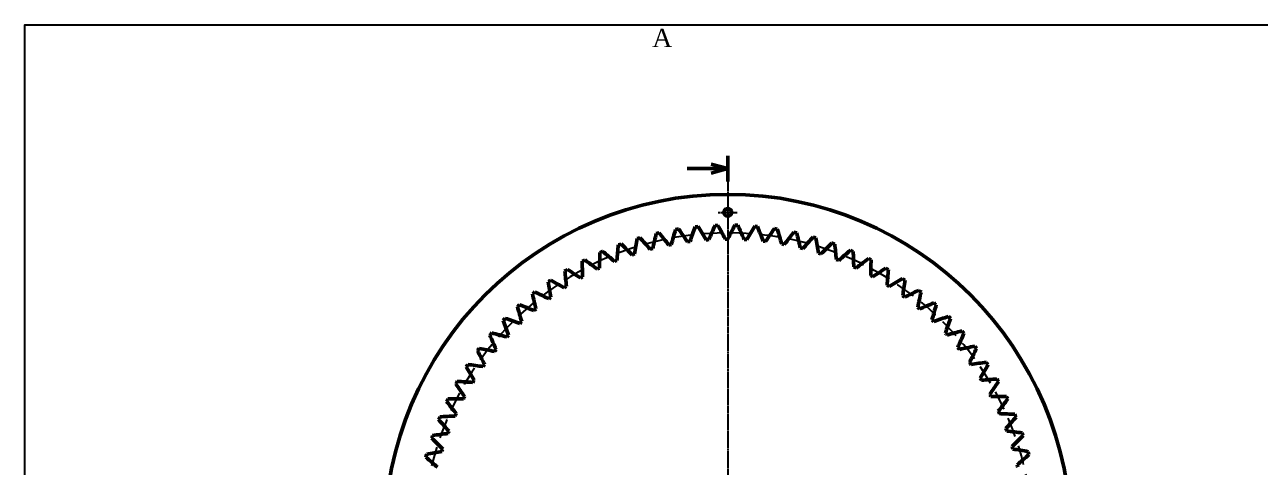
# Model space of a CAD drawing. Header units: inches. Extents: x 632 to 5727, y -9589 to -3994.
# Drawn here: x 1527.1 to 1928.5, y -5423.7 to -5280 of the extents above; entities that cross this region are included whole.
import ezdxf

# ---------------------------------------------------------------- set-up
doc = ezdxf.new("R2010")
doc.units = ezdxf.units.IN
doc.header["$MEASUREMENT"] = 0
doc.linetypes.add('CENTER2', pattern=[1.125, 0.75, -0.125, 0.125, -0.125])
doc.linetypes.add('DASHED2', pattern=[9.525, 6.35, -3.175])
for name, color, linetype, lineweight, plot in [('center line', 5, 'CENTER2', 25, False), ('hidden line', 10, 'DASHED2', 25, False), ('visible line', 7, 'Continuous', 50, False)]:
    doc.layers.add(name, color=color, linetype=linetype, lineweight=lineweight, plot=plot)
doc.styles.get("Standard").update_dxf_attribs({"font": 'arial.ttf'})

msp = doc.modelspace()

# ---------------------------------------------------------------- linework, layer by layer
msp.add_lwpolyline([(2122.05285, -5699.95073), (1527.05285, -5699.95073), (1527.05285, -5279.95073), (2122.05285, -5279.95073), (2122.05285, -5699.95073)])
at = {"layer": 'center line'}
for p, q in [((1755.48313, -5330.907, 952.18238), (1755.48313, -5562.19315, 952.18238)), ((1752.40082, -5340.90008, 952.18238), (1758.56544, -5340.90008, 952.18238))]:
    msp.add_line(p, q, dxfattribs=at)
at = {"layer": 'hidden line'}
msp.add_arc((1755.48313, -5446.55008, 952.18238), 99, 280.1806798, 258.3624979, dxfattribs=at)
at = {"layer": 'visible line', "color": 3}
for p, q in [((1755.48313, -5322.56829, 952.18238), (1755.48313, -5330.907, 952.18238)), ((1755.48313, -5326.65688, 952.18238), (1742.30616, -5326.65688, 952.18238)), ((1755.48313, -5326.65688, 952.18238), (1750.04525, -5325.1998, 952.18238)), ((1755.48313, -5326.65688, 952.18238), (1750.04525, -5328.11395, 952.18238))]:
    msp.add_line(p, q, dxfattribs=at)
at = {"layer": 'visible line'}
for centre, radius in [((1755.48313, -5446.55008, 952.18238), 111.5), ((1755.48313, -5340.90008, 952.18238), 1.25)]:
    msp.add_circle(centre, radius, dxfattribs=at)
for radius, start, end in [(101.5, 99.0731881, 99.6124172), (101.5, 95.4368245, 95.9760536), (101.5, 91.8004608, 92.3396899), (101.5, 88.1640972, 88.7033263), (101.5, 84.5277336, 85.0669627), (101.5, 80.8913699, 81.430599), (101.5, 106.3459154, 106.8851445), (101.5, 102.7095517, 103.2487808), (97, 97.2727273, 97.7765144), (97, 93.6363636, 94.1401508), (97, 90, 90.5037871), (97, 86.3636364, 86.8674235), (97, 82.7272727, 83.2310599), (101.5, 77.2550063, 77.7942354), (101.5, 73.6186427, 74.1578718), (101.5, 69.982279, 70.5215081), (101.5, 113.6186427, 114.1578718), (101.5, 109.982279, 110.5215081), (97, 108.1818182, 108.6856053), (97, 104.5454545, 105.0492417), (97, 100.9090909, 101.412878), (97, 79.0909091, 79.5946962), (97, 75.4545455, 75.9583326), (97, 71.8181818, 72.321969), (101.5, 66.3459154, 66.8851445), (101.5, 117.2550063, 117.7942354), (97, 115.4545455, 115.9583326), (97, 111.8181818, 112.321969), (97, 68.1818182, 68.6856053), (97, 64.5454545, 65.0492417), (101.5, 62.7095517, 63.2487808), (101.5, 59.0731881, 59.6124172), (101.5, 124.5277336, 125.0669627), (101.5, 120.8913699, 121.430599), (97, 119.0909091, 119.5946962), (97, 60.9090909, 61.412878), (101.5, 55.4368245, 55.9760536), (101.5, 128.1640972, 128.7033263), (97, 122.7272727, 123.2310599), (97, 57.2727273, 57.7765144), (101.5, 51.8004608, 52.3396899), (101.5, 131.8004608, 132.3396899), (97, 126.3636364, 126.8674235), (97, 53.6363636, 54.1401508), (101.5, 48.1640972, 48.7033263), (97, 130, 130.5037871), (97, 50, 50.5037871), (101.5, 44.5277336, 45.0669627), (101.5, 135.4368245, 135.9760536), (97, 133.6363636, 134.1401508), (97, 46.3636364, 46.8674235), (101.5, 139.0731881, 139.6124172), (97, 137.2727273, 137.7765144), (97, 42.7272727, 43.2310599), (101.5, 40.8913699, 41.430599), (101.5, 142.7095517, 143.2487808), (97, 140.9090909, 141.412878), (97, 39.0909091, 39.5946962), (101.5, 37.2550063, 37.7942354), (101.5, 146.3459154, 146.8851445), (97, 144.5454545, 145.0492417), (97, 35.4545455, 35.9583326), (101.5, 33.6186427, 34.1578718), (97, 31.8181818, 32.321969), (101.5, 29.982279, 30.5215081), (101.5, 149.982279, 150.5215081), (97, 148.1818182, 148.6856053), (101.5, 153.6186427, 154.1578718), (97, 151.8181818, 152.321969), (97, 28.1818182, 28.6856053), (101.5, 26.3459154, 26.8851445), (97, 155.4545455, 155.9583326), (97, 24.5454545, 25.0492417), (101.5, 22.7095517, 23.2487808), (101.5, 157.2550063, 157.7942354), (97, 20.9090909, 21.412878), (101.5, 160.8913699, 161.430599), (97, 159.0909091, 159.5946962), (101.5, 19.0731881, 19.6124172), (97, 162.7272727, 163.2310599), (97, 17.2727273, 17.7765144), (101.5, 15.4368245, 15.9760536), (101.5, 164.5277336, 165.0669627), (97, 13.6363636, 14.1401508)]:
    msp.add_arc((1755.48313, -5446.55008, 952.18238), radius, start, end, dxfattribs=at)
for points in [[(1737.12576, -5351.303, 952.18238), (1737.58636, -5349.68989, 952.18238), (1738.04697, -5348.07678, 952.18238), (1738.53441, -5346.47515, 952.18238)], [(1742.35811, -5350.44215, 952.18238), (1741.40498, -5349.06164, 952.18238), (1740.45185, -5347.68112, 952.18238), (1739.47699, -5346.32008, 952.18238)], [(1743.20366, -5350.33046, 952.18238), (1743.76565, -5348.74982, 952.18238), (1744.32764, -5347.16917, 952.18238), (1744.91568, -5345.60168, 952.18238)], [(1748.48008, -5349.80321, 952.18238), (1747.61642, -5348.36502, 952.18238), (1746.75277, -5346.92684, 952.18238), (1745.86619, -5345.5067, 952.18238)], [(1749.33101, -5349.74537, 952.18238), (1749.99212, -5348.20355, 952.18238), (1750.65323, -5346.66173, 952.18238), (1751.3395, -5345.13469, 952.18238)], [(1754.63024, -5349.55383, 952.18238), (1753.85954, -5348.06376, 952.18238), (1753.08885, -5346.5737, 952.18238), (1752.29412, -5345.10019, 952.18238)], [(1755.48313, -5349.55008, 952.18238), (1756.24069, -5348.05329, 952.18238), (1756.99826, -5346.55651, 952.18238), (1757.78, -5345.07607, 952.18238)], [(1760.78384, -5349.69502, 952.18238), (1760.1092, -5348.15907, 952.18238), (1759.43456, -5346.62313, 952.18238), (1758.73489, -5345.10218, 952.18238)], [(1761.63525, -5349.74537, 952.18238), (1762.48622, -5348.29965, 952.18238), (1763.33719, -5346.85392, 952.18238), (1764.21126, -5345.42605, 952.18238)], [(1766.9161, -5350.22621, 952.18238), (1766.34023, -5348.65057, 952.18238), (1765.76436, -5347.07493, 952.18238), (1765.16257, -5345.51267, 952.18238)], [(1767.7626, -5350.33046, 952.18238), (1768.70355, -5348.94162, 952.18238), (1769.6445, -5347.55278, 952.18238), (1770.60737, -5346.18322, 952.18238)], [(1773.00232, -5351.14527, 952.18238), (1772.52754, -5349.53627, 952.18238), (1772.05277, -5347.92728, 952.18238), (1771.55127, -5346.33, 952.18238)], [(1725.21588, -5354.39318, 952.18238), (1725.46858, -5352.73474, 952.18238), (1725.72127, -5351.0763, 952.18238), (1726.00204, -5349.42585, 952.18238)], [(1730.29717, -5352.87688, 952.18238), (1729.17694, -5351.62814, 952.18238), (1728.05672, -5350.37939, 952.18238), (1726.9174, -5349.1527, 952.18238)], [(1731.12177, -5352.65906, 952.18238), (1731.47914, -5351.01998, 952.18238), (1731.83652, -5349.38091, 952.18238), (1732.22139, -5347.75159, 952.18238)], [(1736.28899, -5351.46809, 952.18238), (1735.25023, -5350.1508, 952.18238), (1734.21146, -5348.83352, 952.18238), (1733.15223, -5347.53704, 952.18238)], [(1773.8405, -5351.303, 952.18238), (1774.86764, -5349.97663, 952.18238), (1775.89479, -5348.65026, 952.18238), (1776.94258, -5347.34452, 952.18238)], [(1779.01799, -5352.44848, 952.18238), (1778.64622, -5350.81262, 952.18238), (1778.27445, -5349.17675, 952.18238), (1777.87527, -5347.55088, 952.18238)], [(1779.84448, -5352.65906, 952.18238), (1780.95368, -5351.40051, 952.18238), (1782.06288, -5350.14196, 952.18238), (1783.19138, -5348.9053, 952.18238)], [(1784.9389, -5354.13061, 952.18238), (1784.67163, -5352.47446, 952.18238), (1784.40436, -5350.81831, 952.18238), (1784.1091, -5349.17039, 952.18238)], [(1785.75037, -5354.39318, 952.18238), (1786.93716, -5353.20752, 952.18238), (1788.12395, -5352.02185, 952.18238), (1789.3286, -5350.85926, 952.18238)], [(1713.79302, -5358.9662, 952.18238), (1713.83374, -5357.28912, 952.18238), (1713.87445, -5355.61203, 952.18238), (1713.94402, -5353.93932, 952.18238)], [(1718.64147, -5356.81886, 952.18238), (1717.37218, -5355.72197, 952.18238), (1716.10289, -5354.62508, 952.18238), (1714.81744, -5353.55249, 952.18238)], [(1719.43187, -5356.49839, 952.18238), (1719.57887, -5354.82726, 952.18238), (1719.72587, -5353.15614, 952.18238), (1719.90139, -5351.4912, 952.18238)], [(1724.40675, -5354.66287, 952.18238), (1723.20958, -5353.48769, 952.18238), (1722.01241, -5352.3125, 952.18238), (1720.79758, -5351.16055, 952.18238)], [(1790.7412, -5356.18489, 952.18238), (1790.57951, -5354.51512, 952.18238), (1790.41782, -5352.84535, 952.18238), (1790.22767, -5351.18202, 952.18238)], [(1791.53439, -5356.49839, 952.18238), (1792.79399, -5355.39038, 952.18238), (1794.05358, -5354.28237, 952.18238), (1795.32955, -5353.19853, 952.18238)], [(1796.40153, -5358.60302, 952.18238), (1796.34607, -5356.92636, 952.18238), (1796.29061, -5355.2497, 952.18238), (1796.20633, -5353.57766, 952.18238)], [(1708.32204, -5361.78669, 952.18238), (1708.25631, -5360.1104, 952.18238), (1708.19058, -5358.43411, 952.18238), (1708.15392, -5356.76035, 952.18238)], [(1713.02454, -5359.33616, 952.18238), (1711.68823, -5358.32198, 952.18238), (1710.35193, -5357.3078, 952.18238), (1709.00104, -5356.3189, 952.18238)], [(1797.17323, -5358.9662, 952.18238), (1798.50057, -5357.94032, 952.18238), (1799.82791, -5356.91443, 952.18238), (1801.17005, -5355.91369, 952.18238)], [(1801.89709, -5361.3753, 952.18238), (1801.94809, -5359.69849, 952.18238), (1801.99908, -5358.02169, 952.18238), (1802.02102, -5356.34767, 952.18238)], [(1802.64421, -5361.78669, 952.18238), (1804.03394, -5360.84705, 952.18238), (1805.42367, -5359.90741, 952.18238), (1806.82658, -5358.99381, 952.18238)], [(1702.3255, -5365.41275, 952.18238), (1700.87156, -5364.57589, 952.18238), (1699.41762, -5363.73904, 952.18238), (1697.95241, -5362.92911, 952.18238)], [(1703.04097, -5364.94849, 952.18238), (1702.86905, -5363.27974, 952.18238), (1702.69713, -5361.61099, 952.18238), (1702.55439, -5359.94293, 952.18238)], [(1707.57857, -5362.20464, 952.18238), (1706.18063, -5361.27725, 952.18238), (1704.7827, -5360.34987, 952.18238), (1703.37181, -5359.44864, 952.18238)], [(1807.20577, -5364.49054, 952.18238), (1807.363, -5362.82034, 952.18238), (1807.52024, -5361.15015, 952.18238), (1807.64831, -5359.48089, 952.18238)], [(1807.92529, -5364.94849, 952.18238), (1809.37182, -5364.09888, 952.18238), (1810.81834, -5363.24928, 952.18238), (1812.27637, -5362.42649, 952.18238)], [(1812.30617, -5367.9362, 952.18238), (1812.56902, -5366.27934, 952.18238), (1812.83187, -5364.62248, 952.18238), (1813.06556, -5362.96471, 952.18238)], [(1697.28648, -5368.94757, 952.18238), (1695.78239, -5368.20461, 952.18238), (1694.27829, -5367.46166, 952.18238), (1692.76467, -5366.74629, 952.18238)], [(1697.97106, -5368.43886, 952.18238), (1697.69365, -5366.78438, 952.18238), (1697.41624, -5365.1299, 952.18238), (1697.16799, -5363.47424, 952.18238)], [(1812.9952, -5368.43886, 952.18238), (1814.4927, -5367.68272, 952.18238), (1815.9902, -5366.92657, 952.18238), (1817.49748, -5366.19791, 952.18238)], [(1817.17777, -5371.69842, 952.18238), (1817.54517, -5370.06156, 952.18238), (1817.91258, -5368.42471, 952.18238), (1818.25094, -5366.7851, 952.18238)], [(1692.48179, -5372.79486, 952.18238), (1690.93361, -5372.1488, 952.18238), (1689.38542, -5371.50274, 952.18238), (1687.82947, -5370.88481, 952.18238)], [(1693.13273, -5372.24377, 952.18238), (1692.75094, -5370.61021, 952.18238), (1692.36916, -5368.97665, 952.18238), (1692.0164, -5367.34008, 952.18238)], [(1817.83353, -5372.24377, 952.18238), (1819.37597, -5371.58412, 952.18238), (1820.91841, -5370.92447, 952.18238), (1822.46887, -5370.29288, 952.18238)], [(1821.80094, -5375.76203, 952.18238), (1822.27142, -5374.15178, 952.18238), (1822.74191, -5372.54152, 952.18238), (1823.18357, -5370.92667, 952.18238)], [(1688.54546, -5376.34788, 952.18238), (1688.06084, -5374.74182, 952.18238), (1687.57622, -5373.13577, 952.18238), (1687.12037, -5371.52486, 952.18238)], [(1822.42079, -5376.34788, 952.18238), (1824.00197, -5375.78738, 952.18238), (1825.58314, -5375.22689, 952.18238), (1827.17054, -5374.69491, 952.18238)], [(1684.22773, -5380.73467, 952.18238), (1683.64222, -5379.16258, 952.18238), (1683.05671, -5377.5905, 952.18238), (1682.49961, -5376.01175, 952.18238)], [(1687.93079, -5376.93915, 952.18238), (1686.34475, -5376.39258, 952.18238), (1684.7587, -5375.84601, 952.18238), (1683.16669, -5375.32801, 952.18238)], [(1826.15708, -5380.11069, 952.18238), (1826.72874, -5378.53352, 952.18238), (1827.30041, -5376.95634, 952.18238), (1827.8436, -5375.37275, 952.18238)], [(1680.19692, -5385.38647, 952.18238), (1679.51288, -5383.85469, 952.18238), (1678.82884, -5382.3229, 952.18238), (1678.17273, -5380.78266, 952.18238)], [(1683.6518, -5381.36373, 952.18238), (1682.03428, -5380.91886, 952.18238), (1680.41676, -5380.47398, 952.18238), (1678.79511, -5380.05799, 952.18238)], [(1826.73852, -5380.73467, 952.18238), (1828.35207, -5380.27559, 952.18238), (1829.96561, -5379.81651, 952.18238), (1831.58354, -5379.38627, 952.18238)], [(1830.22864, -5384.72687, 952.18238), (1830.89918, -5383.18913, 952.18238), (1831.56972, -5381.65139, 952.18238), (1832.21226, -5380.10544, 952.18238)], [(1676.46926, -5390.28456, 952.18238), (1675.68945, -5388.79924, 952.18238), (1674.90963, -5387.31393, 952.18238), (1674.15716, -5385.8184, 952.18238)], [(1679.66204, -5386.0508, 952.18238), (1678.01957, -5385.70941, 952.18238), (1676.37709, -5385.36802, 952.18238), (1674.73232, -5385.05572, 952.18238)], [(1830.76933, -5385.38647, 952.18238), (1832.40874, -5385.03065, 952.18238), (1834.04815, -5384.67483, 952.18238), (1835.69012, -5384.34808, 952.18238)], [(1833.99922, -5389.59199, 952.18238), (1834.76594, -5388.09988, 952.18238), (1835.53266, -5386.60776, 952.18238), (1836.27196, -5385.10568, 952.18238)], [(1673.05976, -5395.40921, 952.18238), (1672.18731, -5393.97634, 952.18238), (1671.31487, -5392.54348, 952.18238), (1670.46905, -5391.09869, 952.18238)], [(1675.97759, -5390.98147, 952.18238), (1674.31677, -5390.74494, 952.18238), (1672.65595, -5390.50841, 952.18238), (1670.99468, -5390.30106, 952.18238)], [(1834.49699, -5390.28456, 952.18238), (1836.15567, -5390.03343, 952.18238), (1837.81435, -5389.78231, 952.18238), (1839.47373, -5389.56036, 952.18238)], [(1837.45365, -5394.68647, 952.18238), (1838.31346, -5393.24598, 952.18238), (1839.17328, -5391.8055, 952.18238), (1840.00635, -5390.35333, 952.18238)], [(1837.90649, -5395.40921, 952.18238), (1839.57776, -5395.26379, 952.18238), (1841.24902, -5395.11837, 952.18238), (1842.91914, -5395.00211, 952.18238)], [(1669.98215, -5400.73978, 952.18238), (1669.02058, -5399.36514, 952.18238), (1668.05901, -5397.99049, 952.18238), (1667.12327, -5396.60225, 952.18238)], [(1672.61328, -5396.1359, 952.18238), (1670.94081, -5396.00519, 952.18238), (1669.26833, -5395.87447, 952.18238), (1667.59725, -5395.77289, 952.18238)], [(1840.57801, -5399.98978, 952.18238), (1841.52745, -5398.60673, 952.18238), (1842.4769, -5397.22368, 952.18238), (1843.4004, -5395.82727, 952.18238)], [(1667.24882, -5406.25482, 952.18238), (1666.20201, -5404.94393, 952.18238), (1665.15519, -5403.63304, 952.18238), (1664.13328, -5402.30694, 952.18238)], [(1669.58266, -5401.49333, 952.18238), (1667.90526, -5401.46895, 952.18238), (1666.22786, -5401.44457, 952.18238), (1664.5537, -5401.44919, 952.18238)], [(1840.9841, -5400.73978, 952.18238), (1842.66123, -5400.70066, 952.18238), (1844.33835, -5400.66153, 952.18238), (1846.01248, -5400.65143, 952.18238)], [(1843.35972, -5405.48057, 952.18238), (1844.39497, -5404.16052, 952.18238), (1845.43022, -5402.84047, 952.18238), (1846.44043, -5401.50545, 952.18238)], [(1666.89793, -5407.03219, 952.18238), (1665.22236, -5407.11425, 952.18238), (1663.54679, -5407.1963, 952.18238), (1661.8763, -5407.3071, 952.18238)], [(1843.71743, -5406.25482, 952.18238), (1845.39366, -5406.32214, 952.18238), (1847.06989, -5406.38946, 952.18238), (1848.74129, -5406.48556, 952.18238)], [(1664.87078, -5411.93212, 952.18238), (1663.74293, -5410.69025, 952.18238), (1662.61508, -5409.44839, 952.18238), (1661.51112, -5408.18978, 952.18238)], [(1845.78758, -5411.13673, 952.18238), (1846.90447, -5409.885, 952.18238), (1848.02136, -5408.63327, 952.18238), (1849.11421, -5407.36501, 952.18238)], [(1662.85761, -5417.7488, 952.18238), (1661.65326, -5416.58097, 952.18238), (1660.44892, -5415.41315, 952.18238), (1659.26736, -5414.22709, 952.18238)], [(1664.5699, -5412.73017, 952.18238), (1662.90291, -5412.91834, 952.18238), (1661.23592, -5413.1065, 952.18238), (1659.57582, -5413.32302, 952.18238)], [(1846.09547, -5411.93212, 952.18238), (1847.76405, -5412.10561, 952.18238), (1849.43264, -5412.27911, 952.18238), (1851.09458, -5412.48102, 952.18238)], [(1847.85183, -5416.93549, 952.18238), (1849.04586, -5415.75712, 952.18238), (1850.23989, -5414.57875, 952.18238), (1851.41097, -5413.38235, 952.18238)], [(1662.60795, -5418.56434, 952.18238), (1660.95625, -5418.85785, 952.18238), (1659.30455, -5419.15136, 952.18238), (1657.66152, -5419.47273, 952.18238)], [(1848.10864, -5417.7488, 952.18238), (1849.76286, -5418.02778, 952.18238), (1851.41709, -5418.30676, 952.18238), (1853.06287, -5418.61367, 952.18238)], [(1661.21741, -5423.68146, 952.18238), (1659.94142, -5422.59237, 952.18238), (1658.66543, -5421.50328, 952.18238), (1657.41102, -5420.39455, 952.18238)], [(1849.54413, -5422.8535, 952.18238), (1850.81049, -5421.75323, 952.18238), (1852.07686, -5420.65296, 952.18238), (1853.32147, -5419.53325, 952.18238)]]:
    msp.add_open_spline(points, degree=3, dxfattribs=at)

# ---------------------------------------------------------------- texts
at = {"layer": 'visible line', "color": 1, "insert": (1711.60085, -5281.23833, -1450.51363), "char_height": 6, "attachment_point": 1}
msp.add_mtext_dynamic_manual_height_columns('\\pxqc;{\\fTimes New Roman|b0|i0|c0|p18;\\C256;A}', width=45.1827523, gutter_width=1, heights=[0], dxfattribs=at)

doc.saveas('drawing.dxf')
